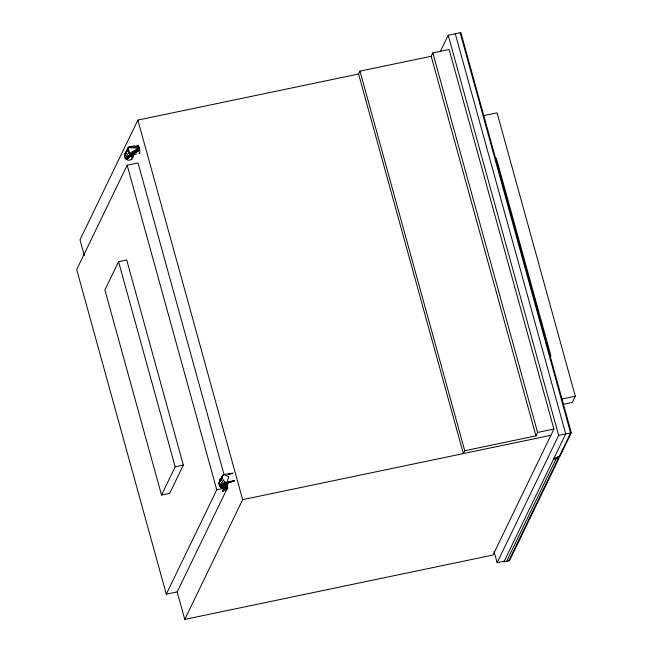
<?xml version="1.0" encoding="UTF-8"?>
<svg xmlns="http://www.w3.org/2000/svg" width="652" height="652" viewBox="0 0 652 652"><rect width="100%" height="100%" fill="white"/><g stroke="black" fill="none" stroke-linecap="round" stroke-linejoin="round"><path stroke-width="0.98" d="M132.763 155.347A4.271 4.002 25.8 0 1 126.57 159.601C121.631 156.39 127.124 150.685 128.615 147.156L138.957 146.985L138.623 146.162C135.217 146.439 125.176 145.005 128.248 151.386C129.202 153.204 131.019 154.98 133.22 154.793L131.851 155.869M233.033 472.953C230.213 474.868 221.052 472.431 222.275 478.209C222.935 480.296 224.598 482.211 226.798 482.667L234.101 480.426M221.37 478.698C218.583 481.143 217.695 486.653 222.022 487.924L226.798 482.667L228.779 476.856L224.614 474.737M132.763 157.442L134.165 154.035M127.759 148.428L124.459 155.991L128.615 147.156L139.259 147.963L125.029 158.045L128.851 152.397M222.193 476.294L218.893 483.857L223.041 475.023L219.039 482.814L221.403 478.78M358.616 74.01L137.882 120.09L79.992 239.83L84.328 255.535M125.844 158.24L125.6 157.841M224.109 474.795L138.037 162.951L127.164 165.217L76.708 269.586L166.301 594.184L177.173 591.91L227.63 487.541L226.814 484.599M139.52 149.031L125.697 158.917L130.506 154.027L139.52 149.031L139.724 150.123L132.372 154.801L131.337 156.936L134.475 153.986M118.566 261.688L104.915 289.928L161.533 495.039L169.683 493.336L183.334 465.104L126.716 259.985L118.566 261.688L175.184 466.808L161.533 495.039M359.977 71.149L358.592 74.01L463.36 453.58L464.746 450.728L359.977 71.149L431.192 56.284L432.83 52.894L449.138 49.487L553.907 429.057L493.002 555.048L184.76 619.4L177.173 591.91M219.447 479.44C219.553 481.372 219.121 478.03 221.272 479.065M166.301 594.184L216.757 489.815L127.164 165.217M226.766 488.446C211.346 488.25 236.48 486.368 222.381 490.565L222.568 491.241L227.719 488.47L227.524 487.753L224.052 487.46M222.381 490.565L226.855 488.267M222.568 491.241L227.719 488.47M440.23 51.72L448.201 35.241L460.866 32.6L571.323 432.789L559.66 456.913L554.061 458.087M184.76 619.4L242.65 499.66L137.882 120.09M464.746 450.728L535.96 435.854L537.598 432.463L432.83 52.894M483.165 115.754L497.077 112.853L575.292 396.204L572.269 402.463L563.32 404.33M504.208 561.201L497.142 562.676L558.658 435.43L448.201 35.241M506.588 561.348L556.172 458.763M508.756 560.891L558.348 458.315L557.81 456.351M558.951 457.06L570.614 432.936L460.157 32.747M224.207 488.03L227.654 482.659L234.052 480.956L227.654 482.659L222.022 487.924L224.207 488.03L226.105 487.068L228.909 481.852L230.727 481.551M225.225 487.672L228.371 482.382L234.321 481.217M223.286 480.263L219.463 485.911L224.94 481.893L220.132 486.783L225.877 482.407L221.004 487.468L226.798 482.667M221.175 479.489L219.455 481.861L221.248 479.473M126.741 151.623L124.605 154.948L127.442 150.107L125.029 153.994A4.271 4.002 25.8 0 1 125.697 153.187M133.693 153.864L131.337 156.936L134.1 153.978M220.132 481.054L221.484 479.538M132.372 154.801L126.57 159.601L131.443 154.54L139.724 150.123A4.271 0.945 78.2 0 1 138.925 153.057M227.654 482.659L234.076 480.54M228.281 474.273L231.933 473.295M228.347 474.289L232.088 473.344M132.25 146.439L134.32 146.007M126.423 153.391L124.614 153.774L124.956 155.494M134.434 154.369L136.504 153.937M175.184 466.808L183.334 465.104M561.372 399.114L575.292 396.204M219.365 479.619L221.183 479.244M219.634 480.108L221.419 479.733M216.757 489.815L227.63 487.541M537.598 432.463L553.907 429.057M242.65 499.66L550.883 435.308M558.658 435.43L571.323 432.789M553.458 459.334L559.057 458.169L509.465 560.744L503.866 561.918L565.724 433.955L455.267 33.765M138.957 146.985L129.332 146.879L138.623 146.162A4.271 0.945 78.2 0 0 137.385 145.82M224.834 487.712L227.434 487.932L227.63 488.65M496.392 158.281L550.964 356M431.192 56.284L535.96 435.854M494.02 551.347L497.142 562.676M222.462 490.385L222.65 491.062M221.435 487.134L221.704 488.12M227.189 483.213A4.271 4.002 25.8 0 1 226.105 487.068M131.305 159.284L131.851 159.169L131.305 159.284M139.259 147.963L129.626 153.293L128.077 147.686L139.259 147.963"/></g></svg>
